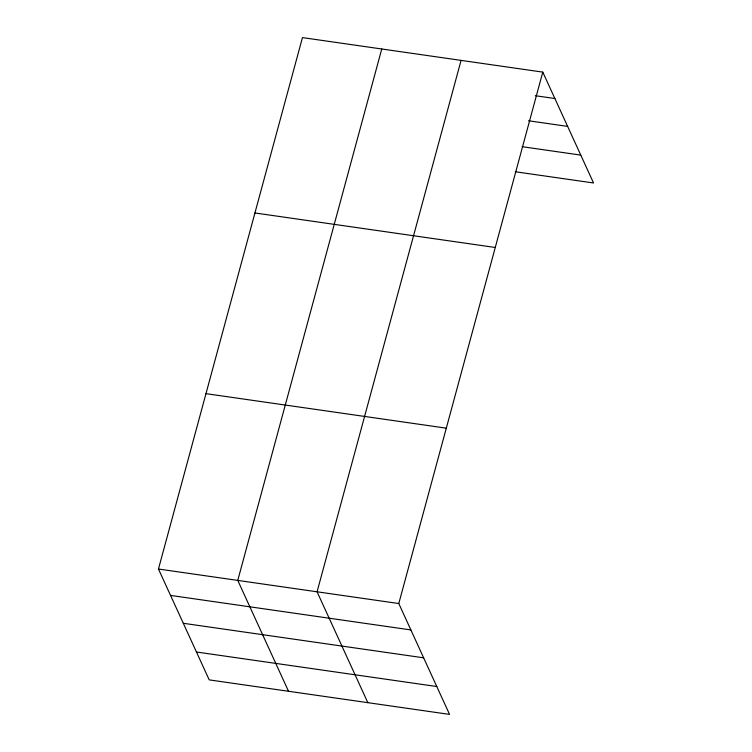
<?xml version="1.0" encoding="UTF-8"?>
<svg xmlns="http://www.w3.org/2000/svg" width="752" height="752" viewBox="0 0 752 752"><rect width="100%" height="100%" fill="white"/><g stroke="black" fill="none" stroke-linecap="round" stroke-linejoin="round"><path stroke-width="1.13" d="M542.784 72.117L398.786 603.536L449.546 714.4L209.216 679.883L158.456 569.02L302.454 37.6L542.784 72.117L593.544 182.98L515.28 171.747M381.762 48.993L237.764 580.403L288.524 691.276M461.07 60.386L317.071 591.796L367.831 702.659M535.311 95.711L554.873 98.521M528.506 120.771L567.638 126.392M522.085 146.678L580.779 155.109M254.937 212.966L495.267 247.483M205.973 393.653L446.312 428.17M158.456 569.02L398.786 603.536M170.544 595.415L410.874 629.941M183.3 623.286L423.639 657.812M196.451 652.003L436.79 686.529"/></g></svg>
